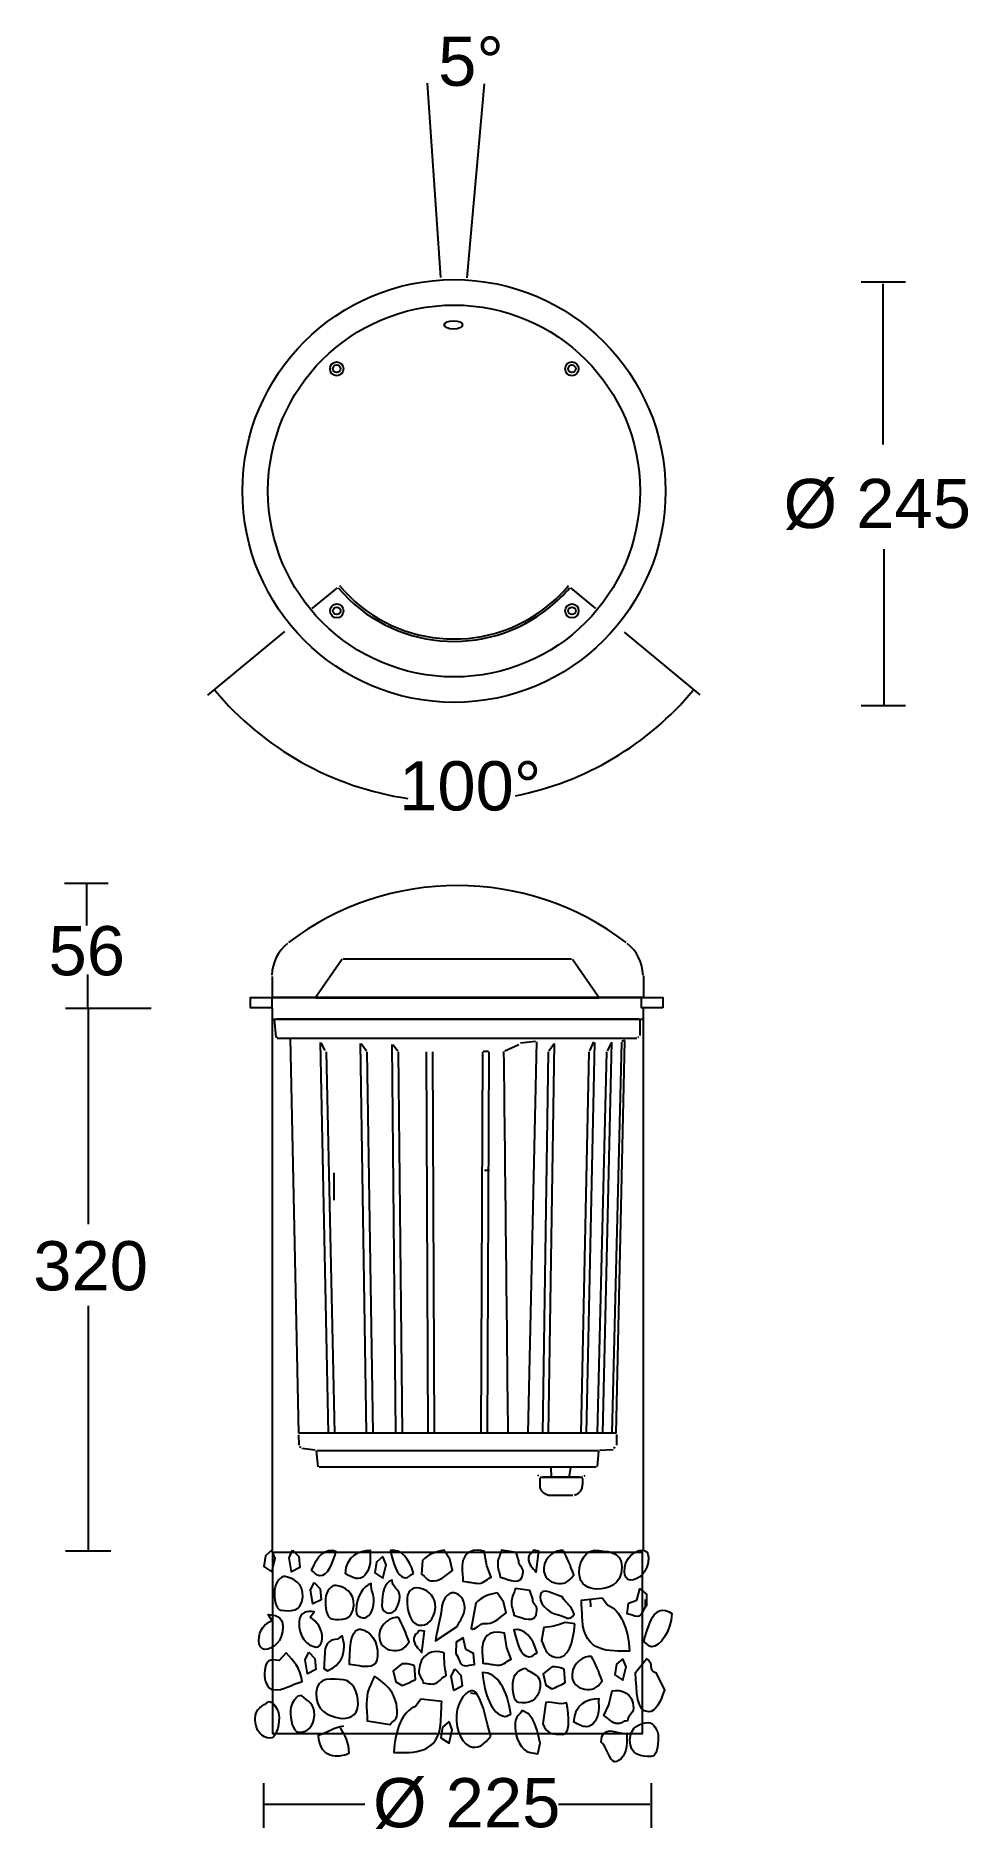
# Model space of a CAD drawing. Extents: x 33 to 152, y 32 to 261.
import ezdxf

# ---------------------------------------------------------------- set-up
doc = ezdxf.new("R2010")
doc.units = 0
doc.layers.add('LIVELLO_1', color=160, linetype='Continuous')
doc.styles.add('STD', font='txt')

# ---------------------------------------------------------------- blocks, each defined once
blk = doc.blocks.new('AI9-BLK2')
at = {"layer": 'LIVELLO_1', "color": 7}
blk.add_line((0.89, -4.73), (1.71, -4.85), dxfattribs=at)
for points in [[(-24.49, 13.5), (-25.31, 12.81), (-25.52, 11.44), (-24.49, 10.75), (-24.07, 12.47)], [(-21.83, 13.5), (-21.04, 12.7), (-20.9, 11.3), (-21.97, 10.76), (-22.29, 12.54)], [(-10.29, 12.69), (-11.11, 12), (-11.32, 10.63), (-10.29, 9.94), (-9.87, 11.66)], [(-19.08, 9.39), (-18.3, 8.58), (-18.17, 7.18), (-19.23, 6.65), (-19.55, 8.42)], [(-19.78, 0.46), (-19, -0.34), (-18.86, -1.74), (-19.93, -2.28), (-20.25, -0.51)], [(-1.11, -1.67), (-0.32, -2.48), (-0.19, -3.88), (-1.25, -4.42), (-1.57, -2.64)], [(20.37, -0.36), (19.54, -1.05), (19.34, -2.42), (20.37, -3.11), (20.78, -1.39)], [(-1.84, -8.4), (-2.67, -9.09), (-2.88, -10.47), (-1.84, -11.16), (-1.43, -9.44)]]:
    blk.add_lwpolyline(points, close=True, dxfattribs=at)
for points, knots in [([(-19.41, 10.91), (-19.05, 10.74), (-18.79, 10.23), (-18.38, 10.23), (-17.3, 10.23), (-16.78, 11.77), (-16.32, 13.41), (-17.61, 13.84), (-18.74, 12.8), (-19.41, 10.91)], [0, 0, 0, 0, 1, 1, 1, 2, 2, 2, 3, 3, 3, 3]), ([(22.21, 13.39), (21.4, 12.99), (20.57, 12.24), (20.57, 10.79), (20.57, 10.19), (20.92, 9.69), (21.28, 9.69), (22.42, 9.69), (23.63, 10.69), (23.63, 12.59), (23.63, 13.94), (22.21, 13.39), (22.21, 13.39)], [0, 0, 0, 0, 1, 1, 1, 2, 2, 2, 3, 3, 3, 4, 4, 4, 4]), ([(-15.09, 10.5), (-14.49, 10.2), (-14.1, 9.9), (-13.47, 9.9), (-12.63, 9.9), (-11.91, 10.95), (-11.91, 12.35), (-11.91, 12.8), (-11.94, 13.05), (-11.91, 13.5), (-13.32, 13.5), (-14.97, 12.85), (-15.09, 10.5)], [0, 0, 0, 0, 1, 1, 1, 2, 2, 2, 3, 3, 3, 4, 4, 4, 4]), ([(-6.38, 10.54), (-6.75, 10.42), (-7.03, 9.94), (-7.45, 10), (-8.52, 10.16), (-8.96, 11.78), (-9.33, 13.47), (-8.03, 13.71), (-6.95, 12.52), (-6.38, 10.54)], [0, 0, 0, 0, 1, 1, 1, 2, 2, 2, 3, 3, 3, 3]), ([(-1.74, 12.36), (-1.74, 12.36), (-1.4, 10.93), (-1.4, 10.93), (-2.37, 10.2), (-3.08, 9.45), (-4.16, 9.6), (-4.67, 9.67), (-4.9, 10.14), (-5.35, 10.47), (-5.35, 10.47), (-5.26, 12.18), (-5.26, 12.18), (-4.39, 13.08), (-3.55, 13.31), (-2.51, 13.5), (-2.51, 13.5), (-1.74, 12.36), (-1.74, 12.36)], [0, 0, 0, 0, 1, 1, 1, 2, 2, 2, 3, 3, 3, 4, 4, 4, 5, 5, 5, 6, 6, 6, 6]), ([(2.98, 11.51), (2.98, 11.51), (3.53, 10.05), (3.53, 10.05), (2.83, 9.72), (2.44, 9.17), (1.72, 9.28), (1.01, 9.38), (0.65, 9.43), (-0.07, 9.54), (-0.08, 10.32), (-0.21, 10.77), (-0.17, 11.53), (-0.07, 13.51), (1.49, 13.71), (2.66, 13.37), (2.66, 13.37), (2.98, 11.51), (2.98, 11.51)], [0, 0, 0, 0, 1, 1, 1, 2, 2, 2, 3, 3, 3, 4, 4, 4, 5, 5, 5, 6, 6, 6, 6]), ([(7.07, 12.14), (7.04, 11.46), (7.65, 11.37), (7.62, 10.69), (7.52, 8.8), (5.81, 9.74), (4.69, 10.08), (4.62, 10.69), (4.33, 11.16), (4.37, 11.85), (4.4, 12.54), (4.73, 12.92), (4.87, 13.5), (4.87, 13.5), (6.72, 13.23), (6.72, 13.23), (6.72, 13.23), (7.07, 12.14), (7.07, 12.14)], [0, 0, 0, 0, 1, 1, 1, 2, 2, 2, 3, 3, 3, 4, 4, 4, 5, 5, 5, 6, 6, 6, 6]), ([(8.97, 13.5), (8.97, 13.5), (9.64, 13.41), (9.64, 13.41), (9.64, 13.41), (9.29, 10.7), (9.29, 10.7), (8.86, 11.28), (8.25, 11.62), (8.3, 12.56), (8.33, 13.08), (8.85, 13.09), (8.97, 13.5)], [0, 0, 0, 0, 1, 1, 1, 2, 2, 2, 3, 3, 3, 4, 4, 4, 4]), ([(12.73, 13.49), (13.34, 12.45), (13.63, 11.6), (14.1, 10.38), (13.45, 9.32), (12.74, 9.17), (11.82, 9.3), (11.07, 9.41), (10.2, 9.99), (10.26, 11.24), (10.34, 12.73), (11.83, 13.62), (12.73, 13.49)], [0, 0, 0, 0, 1, 1, 1, 2, 2, 2, 3, 3, 3, 4, 4, 4, 4]), ([(16.8, 13.5), (15.78, 13.5), (14.79, 12.35), (14.79, 10.65), (14.79, 9), (16.05, 8.55), (17.04, 8.55), (18.42, 8.55), (20.22, 9.05), (20.22, 11.35), (20.22, 13.55), (18.12, 13.35), (16.8, 13.5)], [0, 0, 0, 0, 1, 1, 1, 2, 2, 2, 3, 3, 3, 4, 4, 4, 4]), ([(-22.78, 10.13), (-21.73, 9.92), (-20.45, 9.28), (-20.54, 7.54), (-20.64, 5.6), (-22.17, 5.67), (-23.34, 5.84), (-24.02, 5.94), (-24.19, 7.32), (-24.13, 8.47), (-24.08, 9.36), (-23.31, 10.26), (-22.78, 10.13)], [0, 0, 0, 0, 1, 1, 1, 2, 2, 2, 3, 3, 3, 4, 4, 4, 4]), ([(-11.44, 6.98), (-11.5, 5.73), (-12.13, 4.77), (-12.87, 4.88), (-13.26, 4.93), (-13.76, 5.16), (-13.73, 5.8), (-13.63, 7.65), (-12.87, 8.89), (-11.8, 9.24), (-11.85, 8.34), (-11.39, 7.87), (-11.44, 6.98)], [0, 0, 0, 0, 1, 1, 1, 2, 2, 2, 3, 3, 3, 4, 4, 4, 4]), ([(-8.14, 7.59), (-8.2, 6.34), (-8.83, 5.37), (-9.57, 5.48), (-9.96, 5.54), (-10.46, 5.76), (-10.43, 6.41), (-10.33, 8.25), (-10.2, 9.33), (-9.12, 9.67), (-9.17, 8.77), (-8.09, 8.48), (-8.14, 7.59)], [0, 0, 0, 0, 1, 1, 1, 2, 2, 2, 3, 3, 3, 4, 4, 4, 4]), ([(-3.59, 6.23), (-3.68, 4.58), (-4.71, 3.78), (-5.7, 3.92), (-6.69, 4.07), (-7.29, 5.71), (-7.2, 7.36), (-7.08, 9.75), (-3.47, 8.62), (-3.59, 6.23)], [0, 0, 0, 0, 1, 1, 1, 2, 2, 2, 3, 3, 3, 3]), ([(-16.27, 9.02), (-15.23, 8.81), (-13.93, 8.17), (-14.03, 6.43), (-14.13, 4.48), (-15.66, 4.56), (-16.82, 4.72), (-17.51, 4.83), (-17.68, 6.21), (-17.62, 7.35), (-17.57, 8.25), (-16.81, 9.14), (-16.27, 9.02)], [0, 0, 0, 0, 1, 1, 1, 2, 2, 2, 3, 3, 3, 4, 4, 4, 4]), ([(0.15, 6.13), (0.09, 5.02), (-0.44, 4.66), (-0.8, 3.77), (-0.8, 3.77), (-3.56, 1.94), (-3.56, 1.94), (-3.52, 2.63), (-2.85, 5.19), (-2.81, 5.87), (-2.74, 7.24), (-2.02, 8.17), (-1.2, 8.05), (-0.53, 7.96), (0.21, 7.24), (0.15, 6.13)], [0, 0, 0, 0, 1, 1, 1, 2, 2, 2, 3, 3, 3, 4, 4, 4, 5, 5, 5, 5]), ([(5.09, 6.92), (5.09, 6.92), (5.43, 5.49), (5.43, 5.49), (4.46, 4.77), (3.75, 4), (2.67, 4.16), (2.16, 4.24), (1.41, 3.17), (0.96, 3.49), (0.96, 3.49), (1.56, 6.74), (1.56, 6.74), (2.44, 7.65), (3.28, 7.87), (4.32, 8.06), (4.32, 8.06), (5.09, 6.92), (5.09, 6.92)], [0, 0, 0, 0, 1, 1, 1, 2, 2, 2, 3, 3, 3, 4, 4, 4, 5, 5, 5, 6, 6, 6, 6]), ([(8.84, 7.27), (8.8, 6.58), (9.42, 6.5), (9.38, 5.81), (9.28, 3.93), (7.57, 4.87), (6.45, 5.2), (6.38, 5.82), (6.09, 6.29), (6.13, 6.98), (6.16, 7.66), (6.5, 8.04), (6.63, 8.63), (6.63, 8.63), (8.48, 8.36), (8.48, 8.36), (8.48, 8.36), (8.84, 7.27), (8.84, 7.27)], [0, 0, 0, 0, 1, 1, 1, 2, 2, 2, 3, 3, 3, 4, 4, 4, 5, 5, 5, 6, 6, 6, 6]), ([(12.59, 7.57), (13.19, 6.53), (13.68, 6.57), (14.16, 5.34), (13.5, 4.28), (13.05, 5.11), (12.12, 5.24), (11.37, 5.35), (9.73, 6.32), (9.79, 7.57), (9.87, 9.06), (11.69, 7.7), (12.59, 7.57)], [0, 0, 0, 0, 1, 1, 1, 2, 2, 2, 3, 3, 3, 4, 4, 4, 4]), ([(17.73, 7.44), (17.73, 7.44), (15.06, 7.14), (15.06, 7.14), (15.11, 6.11), (15.14, 5.6), (15.19, 4.57), (15.41, 0.38), (18.66, 0.59), (21.2, 0.62), (21.04, 3.53), (20.09, 5.89), (18.4, 6.51), (18.4, 6.51), (17.73, 7.44), (17.73, 7.44)], [0, 0, 0, 0, 1, 1, 1, 2, 2, 2, 3, 3, 3, 4, 4, 4, 5, 5, 5, 5]), ([(22.13, 7.11), (22.13, 7.11), (21.09, 6.76), (21.09, 6.76), (21.09, 6.76), (20.89, 5.39), (20.89, 5.39), (21.4, 5.3), (21.71, 5.05), (22.23, 5.05), (22.79, 5.05), (22.95, 5.99), (23.36, 6.42), (23.36, 6.42), (23.36, 7.88), (23.36, 7.88), (23.36, 7.88), (22.54, 8.57), (22.54, 8.57), (22.54, 8.57), (22.13, 7.11), (22.13, 7.11)], [0, 0, 0, 0, 1, 1, 1, 2, 2, 2, 3, 3, 3, 4, 4, 4, 5, 5, 5, 6, 6, 6, 7, 7, 7, 7]), ([(23.02, 1.85), (23.37, 1.68), (23.63, 1.16), (24.04, 1.16), (25.13, 1.16), (26.51, 3.11), (26.63, 5.43), (24.21, 6.99), (23.68, 3.74), (23.02, 1.85)], [0, 0, 0, 0, 1, 1, 1, 2, 2, 2, 3, 3, 3, 3]), ([(-24.5, 4.53), (-25.31, 4.13), (-26.15, 3.38), (-26.15, 1.93), (-26.15, 1.33), (-25.79, 0.83), (-25.43, 0.83), (-24.29, 0.83), (-23.09, 1.83), (-23.09, 3.73), (-23.09, 5.08), (-24.14, 5.28), (-24.95, 5.28), (-24.95, 5.28), (-24.5, 4.53), (-24.5, 4.53)], [0, 0, 0, 0, 1, 1, 1, 2, 2, 2, 3, 3, 3, 4, 4, 4, 5, 5, 5, 5]), ([(-19.57, 4.95), (-18.78, 4.43), (-17.98, 3.56), (-18.06, 2.12), (-18.09, 1.52), (-18.47, 1.07), (-18.83, 1.12), (-19.97, 1.29), (-21.11, 2.46), (-21.01, 4.35), (-20.94, 5.7), (-19.88, 5.75), (-19.08, 5.63), (-19.08, 5.63), (-19.57, 4.95), (-19.57, 4.95)], [0, 0, 0, 0, 1, 1, 1, 2, 2, 2, 3, 3, 3, 4, 4, 4, 5, 5, 5, 5]), ([(-8.31, 4.91), (-7.7, 3.87), (-7.41, 3.02), (-6.93, 1.8), (-7.59, 0.74), (-8.29, 0.59), (-9.22, 0.73), (-9.96, 0.84), (-10.84, 1.41), (-10.77, 2.66), (-10.69, 4.15), (-9.2, 5.04), (-8.31, 4.91)], [0, 0, 0, 0, 1, 1, 1, 2, 2, 2, 3, 3, 3, 4, 4, 4, 4]), ([(-15.5, 2.6), (-15.38, 2.03), (-15.22, 1.71), (-15.25, 1.11), (-15.34, -0.69), (-16.32, -1.45), (-17.37, -1.9), (-17.37, -1.9), (-17.84, -1.63), (-17.84, -1.63), (-17.79, -0.78), (-17.76, -0.34), (-17.72, 0.51), (-17.66, 1.76), (-16.85, 2.14), (-16.1, 2.13), (-16.1, 2.13), (-15.5, 2.6), (-15.5, 2.6)], [0, 0, 0, 0, 1, 1, 1, 2, 2, 2, 3, 3, 3, 4, 4, 4, 5, 5, 5, 6, 6, 6, 6]), ([(-13.14, 3.41), (-13.83, 3.51), (-14.39, 2.49), (-14.45, 1.34), (-14.51, 0.39), (-14.53, -0.15), (-14.58, -1.1), (-14.07, -1.18), (-13.81, -1.21), (-13.3, -1.29), (-12.34, -1.43), (-11.05, -1.62), (-10.97, -0.02), (-10.87, 1.92), (-11.98, 3.24), (-13.14, 3.41)], [0, 0, 0, 0, 1, 1, 1, 2, 2, 2, 3, 3, 3, 4, 4, 4, 5, 5, 5, 5]), ([(-5.66, 3.25), (-5.66, 3.25), (-5, 3.15), (-5, 3.15), (-5, 3.15), (-5.34, 0.44), (-5.34, 0.44), (-5.78, 1.02), (-6.38, 1.37), (-6.34, 2.31), (-6.31, 2.83), (-5.79, 2.84), (-5.66, 3.25)], [0, 0, 0, 0, 1, 1, 1, 2, 2, 2, 3, 3, 3, 4, 4, 4, 4]), ([(0.28, 0.8), (0.28, 0.8), (1.29, 0.31), (1.29, 0.31), (1.29, 0.31), (1.42, -1.09), (1.42, -1.09), (0.9, -1.1), (0.58, -1.32), (0.07, -1.24), (-0.5, -1.16), (-0.6, -0.19), (-0.99, 0.29), (-0.99, 0.29), (-0.92, 1.75), (-0.92, 1.75), (-0.92, 1.75), (-0.06, 2.31), (-0.06, 2.31), (-0.06, 2.31), (0.28, 0.8), (0.28, 0.8)], [0, 0, 0, 0, 1, 1, 1, 2, 2, 2, 3, 3, 3, 4, 4, 4, 5, 5, 5, 6, 6, 6, 7, 7, 7, 7]), ([(5.55, 1.05), (5.55, 1.05), (6.09, -0.41), (6.09, -0.41), (5.4, -0.74), (5.01, -1.29), (4.29, -1.18), (3.57, -1.08), (3.21, -1.02), (2.49, -0.92), (2.48, -0.14), (2.35, 0.31), (2.39, 1.08), (2.49, 3.05), (4.06, 3.25), (5.23, 2.91), (5.23, 2.91), (5.55, 1.05), (5.55, 1.05)], [0, 0, 0, 0, 1, 1, 1, 2, 2, 2, 3, 3, 3, 4, 4, 4, 5, 5, 5, 6, 6, 6, 6]), ([(9.41, 0.41), (9.04, 0.29), (8.76, -0.19), (8.34, -0.13), (7.26, 0.03), (6.83, 1.65), (6.45, 3.34), (7.76, 3.58), (8.84, 2.39), (9.41, 0.41)], [0, 0, 0, 0, 1, 1, 1, 2, 2, 2, 3, 3, 3, 3]), ([(14.23, 4.09), (14, 1.62), (13.37, -0.41), (11.89, -0.19), (10.86, -0.04), (10.47, 0.49), (9.98, 1.95), (9.98, 1.95), (10.28, 3.63), (10.28, 3.63), (11.37, 3.73), (11.95, 3.9), (13, 4.27), (13, 4.27), (14.23, 4.09), (14.23, 4.09)], [0, 0, 0, 0, 1, 1, 1, 2, 2, 2, 3, 3, 3, 4, 4, 4, 5, 5, 5, 5]), ([(-22.67, 0.41), (-21.67, -0.74), (-20.93, -1.4), (-20.6, -3.26), (-22.13, -3.64), (-22.9, -4.53), (-24.39, -4.31), (-25.02, -4.22), (-25.48, -3.2), (-25.42, -2.16), (-25.33, -0.36), (-24.62, -0.42), (-23.54, -0.58), (-23.54, -0.58), (-22.67, 0.41), (-22.67, 0.41)], [0, 0, 0, 0, 1, 1, 1, 2, 2, 2, 3, 3, 3, 4, 4, 4, 5, 5, 5, 5]), ([(-2.48, 0.39), (-2.49, -0.73), (-2.37, -1.44), (-2.22, -2.49), (-3.02, -2.98), (-3.37, -3.71), (-4.19, -3.59), (-4.55, -3.53), (-4.81, -3.5), (-5.16, -3.44), (-5.19, -2.84), (-5.74, -2.67), (-5.71, -1.98), (-5.59, 0.33), (-3.85, 0.94), (-2.48, 0.39)], [0, 0, 0, 0, 1, 1, 1, 2, 2, 2, 3, 3, 3, 4, 4, 4, 5, 5, 5, 5]), ([(16.35, -0.06), (16.95, -1.11), (17.24, -1.95), (17.72, -3.18), (17.06, -4.23), (16.36, -4.39), (15.44, -4.25), (14.69, -4.14), (13.81, -3.56), (13.88, -2.32), (13.96, -0.82), (15.45, 0.07), (16.35, -0.06)], [0, 0, 0, 0, 1, 1, 1, 2, 2, 2, 3, 3, 3, 4, 4, 4, 4]), ([(-6.26, -1.27), (-6.26, -1.27), (-6.14, -3.01), (-6.14, -3.01), (-6.78, -3.35), (-7.2, -3.55), (-7.84, -3.8), (-7.84, -3.8), (-8.64, -3.33), (-8.64, -3.33), (-8.64, -3.33), (-8.98, -1.91), (-8.98, -1.91), (-8.98, -1.91), (-7.9, -1.03), (-7.9, -1.03), (-7.9, -1.03), (-7.22, -0.87), (-6.26, -1.27)], [0, 0, 0, 0, 1, 1, 1, 2, 2, 2, 3, 3, 3, 4, 4, 4, 5, 5, 5, 6, 6, 6, 6]), ([(6.06, -7.5), (5.75, -7.45), (5.58, -7.77), (5.27, -7.73), (3.58, -7.48), (2.68, -4.93), (2.41, -2.14), (4.33, -2.07), (5.61, -4.33), (6.06, -7.5)], [0, 0, 0, 0, 1, 1, 1, 2, 2, 2, 3, 3, 3, 3]), ([(7.86, -1.58), (7.18, -1.74), (6.38, -2.23), (6.32, -3.43), (6.26, -4.46), (6.4, -5.86), (7.01, -5.95), (8.19, -6.12), (9.55, -5.88), (9.81, -3.94), (9.99, -2.42), (8.66, -2.22), (7.86, -1.58)], [0, 0, 0, 0, 1, 1, 1, 2, 2, 2, 3, 3, 3, 4, 4, 4, 4]), ([(12.88, -1.68), (12.88, -1.68), (13, -3.42), (13, -3.42), (12.36, -3.76), (11.93, -3.95), (11.3, -4.2), (11.3, -4.2), (10.5, -3.74), (10.5, -3.74), (10.5, -3.74), (10.16, -2.31), (10.16, -2.31), (10.16, -2.31), (11.24, -1.43), (11.24, -1.43), (11.24, -1.43), (11.92, -1.28), (12.88, -1.68)], [0, 0, 0, 0, 1, 1, 1, 2, 2, 2, 3, 3, 3, 4, 4, 4, 5, 5, 5, 6, 6, 6, 6]), ([(21.99, -2.14), (22.1, -4.62), (22.14, -7.15), (23.63, -7.15), (24.66, -7.15), (25.13, -5.77), (25.69, -4.4), (25.69, -4.4), (24.56, -2.14), (24.56, -2.14), (23.47, -1.87), (24.42, -0.9), (23.39, -0.39), (23.39, -0.39), (21.99, -2.14), (21.99, -2.14)], [0, 0, 0, 0, 1, 1, 1, 2, 2, 2, 3, 3, 3, 4, 4, 4, 5, 5, 5, 5]), ([(-15.32, -3.05), (-14.3, -3.2), (-13.38, -4.49), (-13.47, -6.19), (-13.55, -7.83), (-14.83, -8.09), (-15.82, -7.95), (-17.19, -7.75), (-18.96, -6.99), (-18.84, -4.7), (-18.72, -2.5), (-16.64, -3.01), (-15.32, -3.05)], [0, 0, 0, 0, 1, 1, 1, 2, 2, 2, 3, 3, 3, 4, 4, 4, 4]), ([(-11.38, -2.59), (-9.93, -3.58), (-8.34, -4.85), (-8.48, -7.5), (-8.52, -8.27), (-9.04, -8.28), (-9.38, -8.75), (-9.38, -8.75), (-12.3, -8.32), (-12.3, -8.32), (-12.3, -7.29), (-12.43, -6.67), (-12.37, -5.64), (-12.3, -4.27), (-11.8, -3.65), (-11.38, -2.59)], [0, 0, 0, 0, 1, 1, 1, 2, 2, 2, 3, 3, 3, 4, 4, 4, 5, 5, 5, 5]), ([(3.5, -10.28), (2.68, -11.2), (2.12, -11.81), (1.15, -11.67), (-0.08, -11.49), (-1.02, -9.62), (-0.91, -7.57), (-0.81, -5.6), (0.9, -3.6), (1.71, -4.85), (2.71, -6.46), (2.83, -8.2), (3.5, -10.28)], [0, 0, 0, 0, 1, 1, 1, 2, 2, 2, 3, 3, 3, 4, 4, 4, 4]), ([(18.57, -6.25), (18.57, -6.25), (17.95, -7.62), (17.95, -7.62), (18.62, -8.06), (18.98, -8.66), (19.7, -8.66), (20.42, -8.66), (20.22, -8.31), (20.95, -8.31), (21, -7.54), (21.71, -7.45), (21.71, -6.68), (21.71, -4.7), (20.16, -4.27), (18.98, -4.45), (18.98, -4.45), (18.57, -6.25), (18.57, -6.25)], [0, 0, 0, 0, 1, 1, 1, 2, 2, 2, 3, 3, 3, 4, 4, 4, 5, 5, 5, 6, 6, 6, 6]), ([(-24.86, -5.82), (-25.64, -6.42), (-26.63, -6.63), (-26.63, -8.07), (-26.63, -9.62), (-25.67, -10.52), (-24.74, -10.52), (-23.99, -10.52), (-23.57, -9.13), (-23.57, -7.87), (-23.57, -6.98), (-23.99, -6.47), (-24.41, -5.97), (-24.41, -5.97), (-24.86, -5.82), (-24.86, -5.82)], [0, 0, 0, 0, 1, 1, 1, 2, 2, 2, 3, 3, 3, 4, 4, 4, 5, 5, 5, 5]), ([(-20.69, -5.08), (-19.95, -5.79), (-18.97, -6.13), (-19.05, -7.58), (-19.13, -9.13), (-20.13, -9.88), (-21.06, -9.75), (-21.81, -9.64), (-22.15, -8.18), (-22.09, -6.93), (-22.04, -6.04), (-21.6, -5.6), (-21.15, -5.16), (-21.15, -5.16), (-20.69, -5.08), (-20.69, -5.08)], [0, 0, 0, 0, 1, 1, 1, 2, 2, 2, 3, 3, 3, 4, 4, 4, 5, 5, 5, 5]), ([(-5.45, -5.53), (-5.45, -5.53), (-2.77, -5.83), (-2.77, -5.83), (-2.83, -6.86), (-2.85, -7.37), (-2.91, -8.4), (-3.13, -12.59), (-6.38, -12.38), (-8.91, -12.36), (-8.76, -9.44), (-7.8, -7.08), (-6.12, -6.47), (-6.12, -6.47), (-5.45, -5.53), (-5.45, -5.53)], [0, 0, 0, 0, 1, 1, 1, 2, 2, 2, 3, 3, 3, 4, 4, 4, 5, 5, 5, 5]), ([(12.59, -10.06), (11.56, -9.91), (10.63, -10.15), (10.14, -8.7), (10.14, -8.7), (10.51, -5.94), (10.51, -5.94), (11.6, -5.84), (12.11, -6.35), (13.17, -5.98), (13.17, -5.98), (14.07, -10.28), (12.59, -10.06)], [0, 0, 0, 0, 1, 1, 1, 2, 2, 2, 3, 3, 3, 4, 4, 4, 4]), ([(14.1, -8.46), (14.7, -8.76), (15.09, -9.06), (15.72, -9.06), (16.56, -9.06), (17.28, -8.01), (17.28, -6.61), (17.28, -6.16), (17.25, -5.91), (17.28, -5.45), (15.87, -5.45), (14.22, -6.11), (14.1, -8.46)], [0, 0, 0, 0, 1, 1, 1, 2, 2, 2, 3, 3, 3, 4, 4, 4, 4]), ([(-15.76, -9.21), (-15.12, -10.16), (-14.71, -11.03), (-14.64, -12.49), (-15.41, -12.78), (-15.9, -12.91), (-16.7, -12.79), (-17.63, -12.66), (-18.54, -11.67), (-18.52, -10.12), (-17.23, -9.75), (-16.6, -9.14), (-15.29, -8.93)], [0, 0, 0, 0, 1, 1, 1, 2, 2, 2, 3, 3, 3, 4, 4, 4, 4]), ([(8.32, -7.42), (9.15, -8.4), (9.45, -9.57), (9.78, -11.17), (9.78, -11.17), (9.5, -12.51), (9.5, -12.51), (9.14, -12.46), (8.88, -12.42), (8.52, -12.37), (7.4, -12.2), (6.5, -10.43), (6.6, -8.55), (6.65, -7.69), (7.17, -7.6), (7.51, -6.96), (7.51, -6.96), (8.32, -7.42), (8.32, -7.42)], [0, 0, 0, 0, 1, 1, 1, 2, 2, 2, 3, 3, 3, 4, 4, 4, 5, 5, 5, 6, 6, 6, 6]), ([(17.57, -11.03), (18.17, -11.33), (18.67, -13.53), (19.3, -13.53), (20.14, -13.53), (20.86, -12.48), (20.86, -11.07), (20.86, -10.62), (20.83, -10.38), (20.86, -9.93), (19.45, -9.93), (17.69, -8.68), (17.57, -11.03)], [0, 0, 0, 0, 1, 1, 1, 2, 2, 2, 3, 3, 3, 4, 4, 4, 4]), ([(23.63, -8.52), (22.59, -8.57), (21.27, -9.02), (21.27, -10.77), (21.27, -12.72), (22.8, -12.87), (23.97, -12.87), (24.66, -12.87), (24.89, -11.52), (24.89, -10.37), (24.89, -9.47), (24.17, -8.47), (23.63, -8.52)], [0, 0, 0, 0, 1, 1, 1, 2, 2, 2, 3, 3, 3, 4, 4, 4, 4])]:
    blk.add_open_spline(points, degree=3, knots=knots, dxfattribs=at)
blk = doc.blocks.new('AI9-BLK1')
at = {"layer": 'LIVELLO_1', "color": 7}
for p, q in [((-8.51, 84.54), (-10.23, 109.41)), ((-5.18, 84.5), (-2.95, 109.33)), ((50.83, 83.97), (45.17, 83.97)), ((47.93, 83.76), (47.93, 63.21)), ((48.08, 49.83), (48.08, 29.83)), ((-24.95, 42.22), (-21.75, 44.88)), ((11.26, 42.22), (8.07, 44.88)), ((-28.49, 39.3), (-38.34, 31.14)), ((14.91, 39.2), (24.56, 31.22)), ((50.83, 29.79), (45.17, 29.79)), ((-56.6, 7.13), (-51.02, 7.13)), ((-53.8, 7.13), (-53.8, 1.7)), ((-53.65, -4.54), (-53.65, -8.74)), ((-21.13, -2.6), (-24.5, -7.46)), ((-21, -2.54), (8.17, -2.54)), ((8.3, -2.6), (11.67, -7.46)), ((-30.07, -4.82), (-30.07, -7.48)), ((17.36, -4.73), (17.36, -7.39)), ((-56.47, -8.84), (-45.53, -8.84)), ((-53.58, -8.84), (-53.58, -36.46)), ((-30.08, -7.46), (17.25, -7.46)), ((-30.08, -8.84), (-30.08, -78.18)), ((17.28, -7.55), (-30.06, -7.55)), ((-24.5, -7.52), (11.67, -7.52)), ((17.35, -78.14), (17.35, -8.84)), ((-30.06, -10.26), (17.28, -10.26)), ((-29.8, -10.28), (-29.62, -12.55)), ((16.92, -10.33), (16.9, -12.36)), ((-29.61, -12.53), (-29.43, -12.58)), ((-29.45, -12.69), (4.19, -12.69)), ((-26.67, -63.2), (-27.74, -12.71)), ((-22.87, -63.2), (-23.92, -13.26)), ((-23.87, -13.27), (-23.34, -14.26)), ((-18.03, -63.2), (-18.77, -13.37)), ((-18.7, -13.38), (-18.02, -14.31)), ((-14.27, -63.2), (-14.75, -13.49)), ((-14.68, -13.51), (-14.02, -14.31)), ((-0.36, -14.29), (1.45, -13.49)), ((1.66, -13.29), (3.55, -13.09)), ((2.65, -63.2), (3.74, -13.15)), ((3.81, -12.69), (16.53, -12.69)), ((5.25, -63.2), (5.99, -13.37)), ((5.29, -14.31), (5.97, -13.38)), ((10.09, -63.2), (11.14, -13.26)), ((10.51, -14.31), (11.02, -13.17)), ((12.16, -63.2), (13.34, -13.22)), ((12.76, -14.31), (13.33, -13.24)), ((13.35, -63.2), (14.62, -13.19)), ((13.87, -63.2), (14.98, -13.05)), ((14.62, -13.08), (14.98, -12.89)), ((16.73, -12.52), (16.59, -12.59)), ((-23.17, -14.42), (-22.12, -63.2)), ((-17.96, -14.42), (-17.23, -63.2)), ((-13.96, -14.42), (-13.47, -63.2)), ((-10.4, -14.42), (-10.18, -63.2)), ((-9.61, -14.42), (-9.38, -63.2)), ((-3.19, -14.42), (-3.4, -63.2)), ((-3.1, -14.37), (-2.44, -14.37)), ((-2.4, -14.42), (-2.62, -63.2)), ((5.18, -14.42), (4.45, -63.2)), ((10.39, -14.42), (9.34, -63.2)), ((12.64, -14.42), (11.45, -63.2)), ((-2.95, -29.56), (-2.32, -29.56)), ((-22.21, -29.89), (-22.2, -33.38)), ((-53.58, -46.9), (-53.58, -78.22)), ((-26.71, -63.39), (-26.69, -64.74)), ((13.89, -63.2), (-26.67, -63.2)), ((13.92, -63.36), (13.92, -64.74)), ((-26.57, -64.87), (-26.42, -64.98)), ((-26.29, -65.11), (-24.57, -65.32)), ((-24.45, -65.45), (-24.26, -67.49)), ((-24.39, -65.41), (11.61, -65.41)), ((11.61, -65.47), (11.44, -67.46)), ((11.74, -65.35), (13.48, -65.28)), ((13.61, -65.16), (13.72, -64.92)), ((11.31, -67.52), (-24.08, -67.52)), ((4, -68.7), (3.86, -68.57)), ((5.62, -68.76), (5.57, -67.63)), ((7.93, -68.66), (8.07, -67.56)), ((9.79, -68.68), (9.91, -68.55)), ((4.16, -68.83), (9.6, -68.83)), ((9.18, -68.83), (4.55, -68.83)), ((-56.47, -78.22), (-50.67, -78.22)), ((10.63, -85.37), (10.59, -84.41)), ((17.62, -85.45), (17.64, -84.43)), ((-31.14, -113.62), (-31.14, -107.95)), ((18.41, -113.62), (18.41, -107.95)), ((-18.25, -110.65), (-31.08, -110.65)), ((18.19, -110.65), (6.5, -110.65))]:
    blk.add_line(p, q, dxfattribs=at)
for points in [[(-30.13, -8.83), (-32.86, -8.83), (-32.86, -7.51), (-30.13, -7.51)], [(19.83, -8.83), (17.1, -8.83), (17.1, -7.51), (19.83, -7.51)], [(-29.98, -78.38), (17.19, -78.38), (17.19, -101.62), (-29.98, -101.62)]]:
    blk.add_lwpolyline(points, close=True, dxfattribs=at)
blk.add_lwpolyline([(16.74, -10.26), (-29.53, -10.26), (16.74, -10.26)], dxfattribs=at)
blk.add_circle((-6.84, 57.26), 23.77, dxfattribs=at)
for centre, major_axis, ratio in [((-6.91, 78.5), (1.17, 0), 0.45736), ((-21.83, 72.88), (-0.001, -0.89), 0.959922), ((-21.83, 72.89), (0.495, 0), 0.980161), ((8.22, 72.88), (0, -0.89), 0.960019), ((8.22, 72.89), (0.494, 0), 0.981014), ((-21.82, 41.93), (0, -0.892), 0.956635), ((-21.82, 41.94), (0.495, 0), 0.975814), ((8.23, 41.93), (0, -0.892), 0.957118), ((8.23, 41.94), (0.494, 0), 0.976833)]:
    blk.add_ellipse(centre, major_axis=major_axis, ratio=ratio, dxfattribs=at)
for points, knots in [([(20.18, 57.26), (20.18, 72.19), (8.08, 84.28), (-6.83, 84.28), (-21.76, 84.28), (-33.87, 72.19), (-33.87, 57.26), (-33.87, 42.33), (-21.76, 30.24), (-6.83, 30.24), (8.08, 30.24), (20.18, 42.33), (20.18, 57.26)], [0, 0, 0, 0, 1, 1, 1, 2, 2, 2, 3, 3, 3, 4, 4, 4, 4]), ([(-21.63, 44.88), (-14.84, 36.84), (-2.74, 35.72), (5.41, 42.41), (6.34, 43.16), (7.17, 43.99), (7.94, 44.88)], [0, 0, 0, 0, 1, 1, 1, 2, 2, 2, 2]), ([(-21.46, 45.17), (-14.84, 37.2), (-2.94, 36.04), (5.14, 42.57), (6.11, 43.34), (7, 44.22), (7.78, 45.17)], [0, 0, 0, 0, 1, 1, 1, 2, 2, 2, 2]), ([(8.33, -71.15), (8.33, -71.15), (7.91, -71.15), (7.91, -71.15), (7.91, -71.15), (7.49, -71.15), (7.49, -71.15), (7.49, -71.15), (7.08, -71.15), (7.08, -71.15), (7.08, -71.15), (6.66, -71.15), (6.66, -71.15), (6.66, -71.15), (6.26, -71.15), (6.26, -71.15), (6.26, -71.15), (6.05, -71.15), (6.05, -71.15), (6.05, -71.15), (5.84, -71.15), (5.84, -71.15), (5.84, -71.15), (5.64, -71.15), (5.64, -71.15), (5.64, -71.15), (5.53, -71.15), (5.53, -71.15), (5.53, -71.15), (5.43, -71.15), (5.43, -71.15), (5.43, -71.15), (5.22, -71.15), (5.22, -71.15), (5.15, -71.13), (5.08, -71.11), (5.03, -71.07), (4.96, -71.07), (4.89, -71.03), (4.84, -71), (4.77, -70.96), (4.72, -70.93), (4.66, -70.89), (4.59, -70.85), (4.54, -70.8), (4.51, -70.74), (4.45, -70.69), (4.4, -70.63), (4.37, -70.56), (4.34, -70.53), (4.3, -70.45), (4.26, -70.38), (4.25, -70.31), (4.21, -70.25), (4.19, -70.18), (4.19, -70.14), (4.18, -70.11), (4.18, -70.07), (4.18, -70.04), (4.18, -70), (4.16, -69.96), (4.16, -69.96), (4.16, -69.85), (4.16, -69.85), (4.16, -69.85), (4.16, -69.76), (4.16, -69.76), (4.16, -69.76), (4.16, -69.65), (4.16, -69.65), (4.16, -69.65), (4.16, -69.54), (4.16, -69.54), (4.16, -69.54), (4.16, -69.44), (4.16, -69.44), (4.16, -69.44), (4.16, -69.33), (4.16, -69.33), (4.16, -69.33), (4.16, -69.25), (4.16, -69.25), (4.16, -69.25), (4.16, -69.22), (4.16, -69.22), (4.16, -69.22), (4.16, -69.14), (4.16, -69.14), (4.16, -69.14), (4.16, -69.11), (4.16, -69.11), (4.16, -69.11), (4.16, -69.03), (4.16, -69.03), (4.16, -69.03), (4.16, -69.02), (4.16, -69.02), (4.16, -69.02), (4.16, -69), (4.16, -69), (4.16, -69), (4.16, -68.96), (4.16, -68.96), (4.16, -68.96), (4.16, -68.92), (4.16, -68.92), (4.16, -68.92), (4.16, -68.91), (4.16, -68.91), (4.16, -68.91), (4.16, -68.89), (4.16, -68.89)], [0, 0, 0, 0, 1, 1, 1, 2, 2, 2, 3, 3, 3, 4, 4, 4, 5, 5, 5, 6, 6, 6, 7, 7, 7, 8, 8, 8, 9, 9, 9, 10, 10, 10, 11, 11, 11, 12, 12, 12, 13, 13, 13, 14, 14, 14, 15, 15, 15, 16, 16, 16, 17, 17, 17, 18, 18, 18, 19, 19, 19, 20, 20, 20, 21, 21, 21, 22, 22, 22, 23, 23, 23, 24, 24, 24, 25, 25, 25, 26, 26, 26, 27, 27, 27, 28, 28, 28, 29, 29, 29, 30, 30, 30, 31, 31, 31, 32, 32, 32, 33, 33, 33, 34, 34, 34, 35, 35, 35, 36, 36, 36, 37, 37, 37, 37]), ([(8.54, -71.11), (8.61, -71.09), (8.68, -71.07), (8.74, -71.02), (8.81, -71.02), (8.88, -70.98), (8.93, -70.94), (9, -70.89), (9.05, -70.85), (9.1, -70.81), (9.17, -70.77), (9.23, -70.7), (9.26, -70.64), (9.32, -70.57), (9.37, -70.51), (9.4, -70.42), (9.44, -70.38), (9.47, -70.3), (9.51, -70.21), (9.52, -70.13), (9.56, -70.06), (9.58, -69.98), (9.58, -69.94), (9.59, -69.89), (9.59, -69.85), (9.59, -69.81), (9.59, -69.77), (9.61, -69.72), (9.61, -69.72), (9.61, -69.59), (9.61, -69.59), (9.61, -69.59), (9.61, -69.49), (9.61, -69.49), (9.61, -69.49), (9.61, -69.36), (9.61, -69.36), (9.61, -69.36), (9.61, -69.23), (9.61, -69.23), (9.61, -69.23), (9.61, -69.1), (9.61, -69.1), (9.61, -69.1), (9.61, -68.98), (9.61, -68.98)], [0, 0, 0, 0, 1, 1, 1, 2, 2, 2, 3, 3, 3, 4, 4, 4, 5, 5, 5, 6, 6, 6, 7, 7, 7, 8, 8, 8, 9, 9, 9, 10, 10, 10, 11, 11, 11, 12, 12, 12, 13, 13, 13, 14, 14, 14, 15, 15, 15, 15])]:
    blk.add_open_spline(points, degree=3, knots=knots, dxfattribs=at)
for points in [[(-37.41, 31.8), (-31.18, 24.32), (-22.4, 19.39), (-12.76, 17.96)], [(1.01, 18.3), (9.91, 20.07), (17.93, 24.82), (23.73, 31.8)], [(15.16, -0.47), (2.47, 9.27), (-15.3, 9.27), (-28, -0.47)], [(-28.12, -0.59), (-29.34, -1.56), (-30.07, -3.05), (-30.13, -4.65)], [(17.31, -4.65), (17.25, -3.05), (16.52, -1.56), (15.29, -0.59)], [(0.08, -63.2), (-0.1, -46.93), (-0.28, -30.67), (-0.46, -14.4)]]:
    blk.add_open_spline(points, degree=3, dxfattribs=at)
blk.add_blockref('AI9-BLK2', (-5.63, -91.66), dxfattribs=at)
at = {"layer": 'LIVELLO_1', "color": 7, "char_height": 6.2912, "attachment_point": 1, "style": 'STD'}
for s, insert in [('\\fArial|b0|i0;\\H6.2912;\\C7;5°', (-8.87, 115.35)), ('\\fArial|b0|i0;\\H6.2912;\\C7;Ø 245', (35.27, 58.81)), ('\\fArial|b0|i0;\\H6.2912;\\C7;100°', (-13.86, 22.71)), ('\\fArial|b0|i0;\\H6.2912;\\C7;56', (-58.65, 1.64)), ('\\fArial|b0|i0;\\H6.2912;\\C7;320', (-60.6, -38.64)), ('\\fArial|b0|i0;\\H6.2912;\\C7;Ø 225', (-17.19, -107.28))]:
    blk.add_mtext(s, dxfattribs=dict(at, insert=insert))

msp = doc.modelspace()

# ---------------------------------------------------------------- block references
at = {"layer": 'LIVELLO_1', "color": 7}
msp.add_blockref('AI9-BLK1', (92.773149, 145.677499), dxfattribs=at)

doc.saveas('drawing.dxf')
